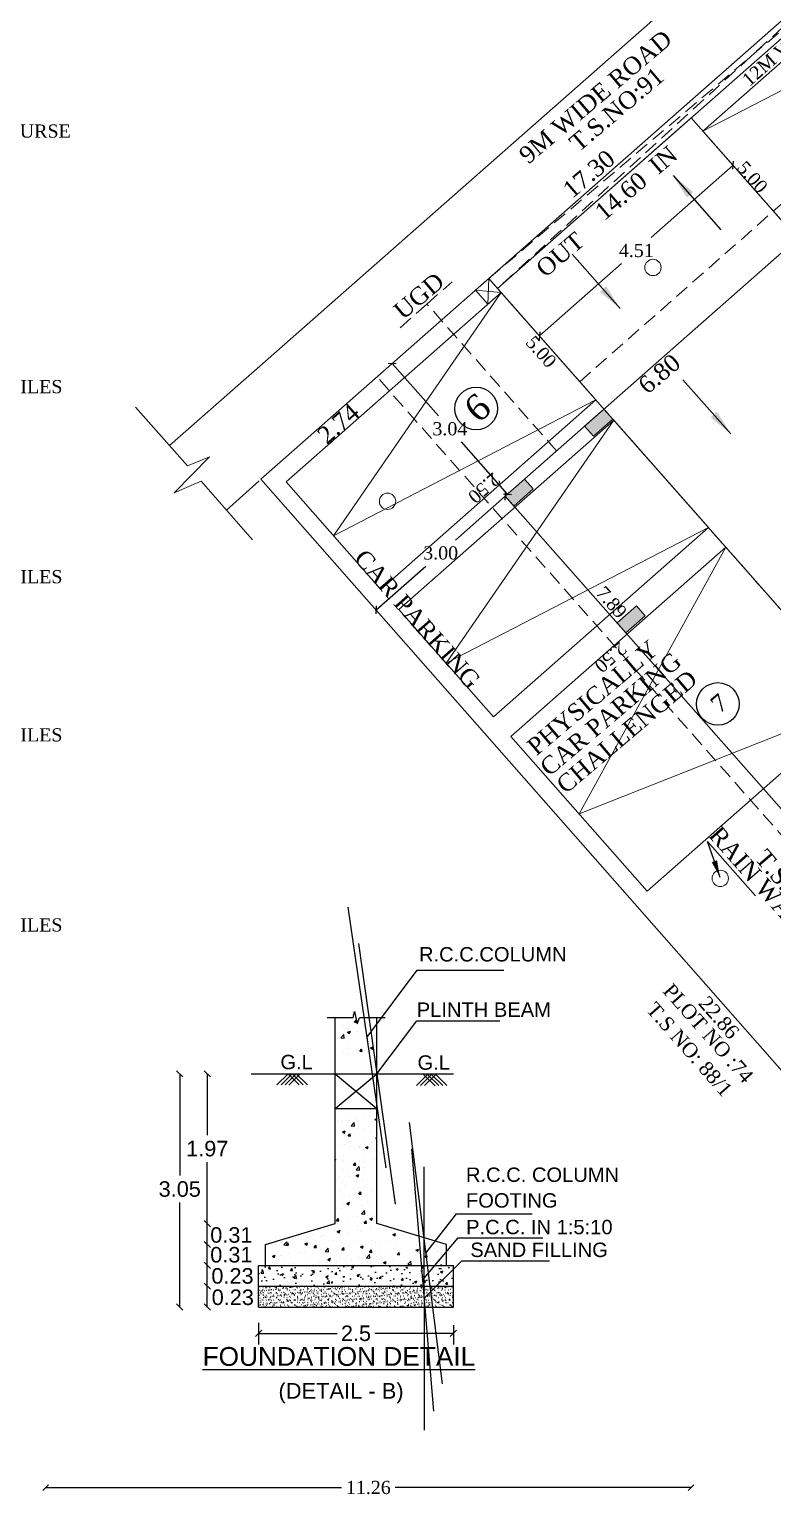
# Model space of a CAD drawing. Header units: metres. Extents: x -132 to 144, y -80 to -15.
# Drawn here: x -45.62 to -32.65, y -57.29 to -31.74 of the extents above; entities that cross this region are included whole.
import ezdxf
from ezdxf.enums import TextEntityAlignment as Align

# ---------------------------------------------------------------- set-up
doc = ezdxf.new("R2010")
doc.units = ezdxf.units.M
doc.header["$MEASUREMENT"] = 0
doc.header["$PDMODE"] = 3
doc.linetypes.add('HIDDEN', pattern=[0.375, 0.25, -0.125])
doc.linetypes.add('HIDDEN2', pattern=[0.1875, 0.125, -0.0625])
doc.layers.get('0').update_dxf_attribs({"lineweight": 5})
doc.layers.get('DEFPOINTS').update_dxf_attribs({"lineweight": 5})
doc.styles.add('Isa-', font='times.ttf')
doc.styles.get("Standard").update_dxf_attribs({"font": 'arial.ttf'})
doc.styles.add('STYLE2', font='times.ttf')
doc.dimstyles.new('Copy of ISO-25', dxfattribs={"dimscale": 0, "dimtxt": 0.23, "dimasz": 0.1, "dimexe": 1.25, "dimexo": 0.625, "dimgap": 0.11, "dimtad": 0, "dimtih": 1, "dimtoh": 1, "dimzin": 1, "dimdsep": 46, "dimtxsty": 'STYLE2', "dimblk": 'OBLIQUE', "dimcen": 0, "dimse1": 1, "dimse2": 1, "dimclrd": 1, "dimclrt": 3, "dimadec": 0, "dimazin": 2, "dimtfac": 1, "dimtix": 1, "dimtofl": 0, "dimtmove": 0, "dimatfit": 3, "dimfxl": 0, "dimtolj": 1, "dimarcsym": 0})
doc.dimstyles.new('ISO-25', dxfattribs={"dimscale": 0, "dimtxt": 0.23, "dimasz": 0.15, "dimexe": 1.25, "dimexo": 0.625, "dimgap": 0.11, "dimtad": 0, "dimtih": 1, "dimtoh": 1, "dimzin": 1, "dimdsep": 46, "dimtxsty": 'STYLE2', "dimblk": 'OBLIQUE', "dimcen": 0, "dimse1": 1, "dimse2": 1, "dimclrd": 1, "dimclrt": 3, "dimadec": 0, "dimazin": 2, "dimtfac": 1, "dimtix": 1, "dimtofl": 0, "dimtmove": 0, "dimatfit": 3, "dimfxl": 0, "dimtolj": 1, "dimarcsym": 0})
doc.dimstyles.get("Standard").update_dxf_attribs({"dimtxt": 0.18, "dimasz": 0.18, "dimexe": 0.18, "dimexo": 0.0625, "dimgap": 0.09, "dimtad": 0, "dimtih": 1, "dimtoh": 1, "dimdec": 4, "dimzin": 0, "dimdsep": 46, "dimtxsty": 'Standard', "dimcen": 0.09, "dimadec": 0, "dimazin": 0, "dimtfac": 1, "dimtdec": 4, "dimtofl": 0, "dimtmove": 0, "dimatfit": 3, "dimfxl": 0, "dimtolj": 1, "dimtzin": 0, "dimarcsym": 0})
doc.dimstyles.new('STANDARD_WS', dxfattribs={"dimtxt": 0.18, "dimasz": 0.18, "dimexe": 0.18, "dimexo": 0.0625, "dimgap": 0.09, "dimtad": 0, "dimtih": 1, "dimtoh": 1, "dimdec": 4, "dimzin": 0, "dimdsep": 46, "dimtxsty": 'Standard', "dimcen": 0.09, "dimadec": 0, "dimazin": 0, "dimtfac": 1, "dimtdec": 4, "dimtofl": 0, "dimtmove": 0, "dimatfit": 3, "dimfxl": 0, "dimtolj": 1, "dimtzin": 0, "dimarcsym": 0})

# ---------------------------------------------------------------- blocks, each defined once
blk = doc.blocks.new('_Oblique')
at = {"color": 0, "linetype": 'ByBlock', "lineweight": -2}
blk.add_line((-0.5, -0.5), (0.5, 0.5), dxfattribs=at)
blk = doc.blocks.new('*D76')
at = {"color": 1, "lineweight": -2}
for p, q in [((-45.338, -57.204), (-40.174, -57.204)), ((-34.078, -57.204), (-39.242, -57.204))]:
    blk.add_line(p, q, dxfattribs=at)
at = {"layer": 'DEFPOINTS', "color": 0}
for p in [(-34.078, -57.204), (-45.338, -58.997), (-34.078, -58.997)]:
    blk.add_point(p, dxfattribs=at)
at = {"color": 1, "lineweight": -2, "xscale": 0.1, "yscale": 0.1, "zscale": 0.1, "rotation": 180}
blk.add_blockref('_Oblique', (-45.338, -57.204), dxfattribs=at)
at = {"color": 1, "lineweight": -2, "xscale": 0.1, "yscale": 0.1, "zscale": 0.1}
blk.add_blockref('_Oblique', (-34.078, -57.204), dxfattribs=at)
at = {"color": 3, "insert": (-39.708, -57.204), "char_height": 0.23, "attachment_point": 5, "style": 'STYLE2'}
blk.add_mtext('\\A1;11.26', dxfattribs=at)
blk = doc.blocks.new('*D5')
at = {"color": 1, "lineweight": -2}
for p, q in [((810.622, -79.605), (810.622, -80.594)), ((810.622, -82.019), (810.622, -81.029))]:
    blk.add_line(p, q, dxfattribs=at)
at = {"layer": 'DEFPOINTS', "color": 0}
for p in [(810.622, -79.605), (810.622, -79.605), (810.622, -82.019)]:
    blk.add_point(p, dxfattribs=at)
at = {"color": 1, "lineweight": -2, "xscale": 0.1, "yscale": 0.1, "zscale": 0.1}
for p, rotation in [((810.622, -79.605), 90), ((810.622, -82.019), 270)]:
    blk.add_blockref('_Oblique', p, dxfattribs=dict(at, rotation=rotation))
at = {"color": 3, "lineweight": 25, "insert": (810.622, -80.812), "char_height": 0.25, "attachment_point": 5}
blk.add_mtext('\\A1;1.97', dxfattribs=at)
blk = doc.blocks.new('*D6')
at = {"color": 1, "lineweight": -2}
blk.add_line((810.622, -83.363), (810.622, -83.027), dxfattribs=at)
at = {"layer": 'DEFPOINTS', "color": 0}
for p in [(810.622, -83.027), (810.736, -83.027), (811.449, -83.363)]:
    blk.add_point(p, dxfattribs=at)
at = {"color": 1, "lineweight": -2, "xscale": 0.1, "yscale": 0.1, "zscale": 0.1}
for p, rotation in [((810.622, -83.027), 90), ((810.622, -83.363), 270)]:
    blk.add_blockref('_Oblique', p, dxfattribs=dict(at, rotation=rotation))
at = {"color": 3, "lineweight": 25, "insert": (811.033, -83.207), "char_height": 0.25, "attachment_point": 5}
blk.add_mtext('\\A1;0.23', dxfattribs=at)
blk = doc.blocks.new('*D7')
at = {"color": 1, "lineweight": -2}
blk.add_line((810.622, -83.027), (810.622, -82.691), dxfattribs=at)
at = {"layer": 'DEFPOINTS', "color": 0}
for p in [(810.622, -82.691), (810.736, -82.691), (810.736, -83.027)]:
    blk.add_point(p, dxfattribs=at)
at = {"color": 1, "lineweight": -2, "xscale": 0.1, "yscale": 0.1, "zscale": 0.1}
for p, rotation in [((810.622, -82.691), 90), ((810.622, -83.027), 270)]:
    blk.add_blockref('_Oblique', p, dxfattribs=dict(at, rotation=rotation))
at = {"color": 3, "lineweight": 25, "insert": (811.028, -82.863), "char_height": 0.25, "attachment_point": 5}
blk.add_mtext('\\A1;0.23', dxfattribs=at)
blk = doc.blocks.new('*D8')
at = {"color": 1, "lineweight": -2}
for p, q in [((810.179, -79.605), (810.179, -81.245)), ((810.179, -83.363), (810.179, -81.68))]:
    blk.add_line(p, q, dxfattribs=at)
at = {"layer": 'DEFPOINTS', "color": 0}
for p in [(810.179, -79.605), (812.513, -79.605), (812.517, -83.363)]:
    blk.add_point(p, dxfattribs=at)
at = {"color": 1, "lineweight": -2, "xscale": 0.1, "yscale": 0.1, "zscale": 0.1}
for p, rotation in [((810.179, -79.605), 90), ((810.179, -83.363), 270)]:
    blk.add_blockref('_Oblique', p, dxfattribs=dict(at, rotation=rotation))
at = {"color": 3, "lineweight": 25, "insert": (810.179, -81.463), "char_height": 0.25, "attachment_point": 5}
blk.add_mtext('\\A1;3.05', dxfattribs=at)
blk = doc.blocks.new('*D9')
at = {"color": 0, "lineweight": -2}
for p, q in [((811.449, -83.618), (811.449, -83.967)), ((814.584, -83.653), (814.584, -83.967)), ((811.449, -83.787), (812.712, -83.787)), ((814.584, -83.787), (813.321, -83.787))]:
    blk.add_line(p, q, dxfattribs=at)
at = {"layer": 'DEFPOINTS', "color": 0}
for p in [(811.449, -83.555), (814.584, -83.591), (814.584, -83.787)]:
    blk.add_point(p, dxfattribs=at)
at = {"color": 0, "lineweight": -2, "xscale": 0.1, "yscale": 0.1, "zscale": 0.1, "rotation": 180}
blk.add_blockref('_Oblique', (811.449, -83.787), dxfattribs=at)
at = {"color": 0, "lineweight": -2, "xscale": 0.1, "yscale": 0.1, "zscale": 0.1}
blk.add_blockref('_Oblique', (814.584, -83.787), dxfattribs=at)
at = {"color": 3, "lineweight": 25, "insert": (813.016, -83.787), "char_height": 0.25, "attachment_point": 5}
blk.add_mtext('\\A1;2.5', dxfattribs=at)
blk = doc.blocks.new('*D10')
at = {"color": 1, "lineweight": -2}
blk.add_line((810.622, -82.691), (810.622, -82.355), dxfattribs=at)
at = {"layer": 'DEFPOINTS', "color": 0}
for p in [(810.622, -82.355), (810.622, -82.355), (810.622, -82.691)]:
    blk.add_point(p, dxfattribs=at)
at = {"color": 1, "lineweight": -2, "xscale": 0.1, "yscale": 0.1, "zscale": 0.1}
for p, rotation in [((810.622, -82.355), 90), ((810.622, -82.691), 270)]:
    blk.add_blockref('_Oblique', p, dxfattribs=dict(at, rotation=rotation))
at = {"color": 3, "lineweight": 25, "insert": (811.01, -82.522), "char_height": 0.25, "attachment_point": 5}
blk.add_mtext('\\A1;0.31', dxfattribs=at)
blk = doc.blocks.new('*D11')
at = {"color": 1, "lineweight": -2}
blk.add_line((810.622, -82.355), (810.622, -82.019), dxfattribs=at)
at = {"layer": 'DEFPOINTS', "color": 0}
for p in [(810.622, -82.019), (810.622, -82.019), (810.622, -82.355)]:
    blk.add_point(p, dxfattribs=at)
at = {"color": 1, "lineweight": -2, "xscale": 0.1, "yscale": 0.1, "zscale": 0.1}
for p, rotation in [((810.622, -82.019), 90), ((810.622, -82.355), 270)]:
    blk.add_blockref('_Oblique', p, dxfattribs=dict(at, rotation=rotation))
at = {"color": 3, "lineweight": 25, "insert": (811.01, -82.203), "char_height": 0.25, "attachment_point": 5}
blk.add_mtext('\\A1;0.31', dxfattribs=at)
blk = doc.blocks.new('*D144')
at = {"color": 1, "linetype": 'Continuous', "lineweight": -2}
for p, q in [((-33.344, -34.117), (-34.776, -35.38)), ((-36.724, -37.098), (-35.292, -35.835))]:
    blk.add_line(p, q, dxfattribs=at)
at = {"layer": 'DEFPOINTS', "color": 0}
for p in [(-33.351, -34.108), (-36.732, -37.089), (-36.724, -37.098)]:
    blk.add_point(p, dxfattribs=at)
at = {"color": 1, "lineweight": -2, "xscale": 0.1, "yscale": 0.1, "zscale": 0.1}
for p, rotation in [((-33.344, -34.117), 41.4016149081847), ((-36.724, -37.098), 221.4016149081847)]:
    blk.add_blockref('_Oblique', p, dxfattribs=dict(at, rotation=rotation))
at = {"color": 3, "insert": (-35.034, -35.607), "char_height": 0.23, "attachment_point": 5, "style": 'STYLE2'}
blk.add_mtext('\\A1;4.51', dxfattribs=at)
blk = doc.blocks.new('*D150')
at = {"color": 1, "linetype": 'Continuous', "lineweight": -2}
for p, q in [((-37.32, -39.895), (-38.189, -40.661)), ((-39.574, -41.881), (-38.705, -41.115))]:
    blk.add_line(p, q, dxfattribs=at)
at = {"layer": 'DEFPOINTS', "color": 0}
for p in [(-37.32, -39.895), (-39.576, -41.878), (-39.574, -41.881)]:
    blk.add_point(p, dxfattribs=at)
at = {"color": 1, "lineweight": -2, "xscale": 0.1, "yscale": 0.1, "zscale": 0.1}
for p, rotation in [((-37.32, -39.895), 41.40161490818446), ((-39.574, -41.881), 221.4016149081844)]:
    blk.add_blockref('_Oblique', p, dxfattribs=dict(at, rotation=rotation))
at = {"color": 3, "insert": (-38.447, -40.888), "char_height": 0.23, "attachment_point": 5, "style": 'STYLE2'}
blk.add_mtext('\\A1;3.00', dxfattribs=at)
blk = doc.blocks.new('*D152')
at = {"color": 1, "linetype": 'Continuous', "lineweight": -2}
for p, q in [((-39.293, -37.581), (-38.487, -38.492)), ((-37.28, -39.859), (-38.085, -38.947))]:
    blk.add_line(p, q, dxfattribs=at)
at = {"layer": 'DEFPOINTS', "color": 0}
for p in [(-39.333, -37.617), (-39.293, -37.581), (-37.32, -39.895)]:
    blk.add_point(p, dxfattribs=at)
at = {"color": 1, "lineweight": -2, "xscale": 0.1, "yscale": 0.1, "zscale": 0.1}
for p, rotation in [((-39.293, -37.581), 131.4637802406071), ((-37.28, -39.859), 311.4637802406072)]:
    blk.add_blockref('_Oblique', p, dxfattribs=dict(at, rotation=rotation))
at = {"color": 3, "insert": (-38.286, -38.72), "char_height": 0.23, "attachment_point": 5, "style": 'STYLE2'}
blk.add_mtext('\\A1;3.04', dxfattribs=at)
blk = doc.blocks.new('D')
at = {"lineweight": 25}
h = blk.add_hatch(dxfattribs=at)
h.set_pattern_fill('AR-CONC', color=1, scale=0.049773, style=0)
h.set_pattern_definition([(50, (749.10776, -101.93221), (0.356999, -0.0312334), [0.0373295, -0.410624]), (355, (749.10776, -101.9322), (-0.0690601, 0.3743856), [0.0298636, -0.3284992]), (100.4514, (749.1375, -101.93482), (0.2879392, 0.343152), [0.0317252, -0.3489767]), (46.1842, (749.10776, -101.83267), (0.5311936, -0.082383), [0.055994, -0.615936]), (96.6356, (749.152, -101.83954), (0.465206, 0.4848438), [0.0475877, -0.523465]), (351.1842, (749.10776, -101.83267), (0.4652056, 0.484844), [0.0447953, -0.4927487]), (21, (749.15753, -101.85756), (0.2970962, -0.2003939), [0.0373295, -0.410624]), (326, (749.15753, -101.85756), (0.1211044, 0.360926), [0.0298636, -0.3284992]), (71.4514, (749.1823, -101.87426), (0.4182007, 0.1605318), [0.0317252, -0.3489767]), (37.5, (749.10776, -101.93221), (0.00605228, 0.16568993), [0, -0.32451736, 0, -0.3334764, 0, -0.3297435]), (7.5, (749.10776, -101.93221), (0.13093655, 0.19630897), [0, -0.19013134, 0, -0.31705147, 0, -0.1256758]), (327.5, (748.99676, -101.93221), (0.2656973, -0.01122615), [0, -0.1244315, 0, -0.3882263, 0, -0.5151464]), (317.5, (748.947, -101.93221), (0.2902669, 0.04982485), [0, -0.16176095, 0, -0.2578221, 0, -0.3658286])])
h.paths.add_polyline_path([(814.584, -83.027), (814.584, -82.691), (811.449, -82.691), (811.449, -83.027)])
h = blk.add_hatch(dxfattribs=at)
h.set_pattern_fill('AR-SAND', color=1, scale=0.001659, style=0)
h.set_pattern_definition([(37.5, (757.657404, -79.34944), (-0.00265459, 0.0811979), [0, -0.06405402, 0, -0.07163936, 0, -0.0684788]), (7.5, (757.6574, -79.34944), (0.0745798, 0.1189275), [0, -0.03455546, 0, -0.0577329, 0, -0.02212392]), (327.5, (757.60557, -79.34944), (0.13123249, 0.00023844), [0, -0.0210704, 0, -0.07585344, 0, -0.099030885]), (317.5, (757.60557, -79.34944), (0.12668064, 0.0369859), [0, -0.0105352, 0, -0.04972615, 0, -0.05689008])])
h.paths.add_polyline_path([(811.449, -83.027), (811.449, -83.363), (814.584, -83.363), (814.584, -83.027)])
at = {"color": 0, "lineweight": 25}
for p, q in [((812.68, -82.019), (812.68, -78.704)), ((813.352, -82.019), (813.352, -78.704)), ((812.68, -79.605), (813.352, -80.164)), ((812.68, -80.164), (813.352, -79.605)), ((812.68, -79.605), (813.352, -79.605)), ((813.352, -80.164), (813.352, -79.605)), ((812.68, -80.164), (813.352, -80.164)), ((811.561, -82.355), (812.68, -82.019)), ((814.472, -82.355), (813.352, -82.019)), ((811.561, -82.691), (811.561, -82.355)), ((814.472, -82.691), (814.472, -82.355)), ((811.449, -83.363), (811.449, -82.691)), ((811.449, -82.691), (814.584, -82.691)), ((814.584, -83.363), (814.584, -82.691)), ((811.449, -83.027), (814.584, -83.027)), ((811.449, -83.363), (814.584, -83.363))]:
    blk.add_line(p, q, dxfattribs=at)
at = {"color": 1, "lineweight": 25}
for p, q in [((812.99, -78.774), (813.02, -78.739)), ((813.027, -78.778), (813.02, -78.739)), ((813.255, -78.717), (813.255, -78.717)), ((812.772, -79.024), (812.821, -78.974)), ((812.81, -78.833), (812.81, -78.833)), ((812.828, -79.033), (812.821, -78.974)), ((812.881, -78.936), (812.925, -78.919)), ((812.881, -78.936), (812.912, -78.957)), ((812.892, -78.78), (812.892, -78.78)), ((812.894, -78.874), (812.894, -78.874)), ((812.912, -78.957), (812.925, -78.919)), ((812.984, -78.786), (812.984, -78.786)), ((812.99, -78.774), (813.027, -78.778)), ((813.011, -78.763), (813.011, -78.763)), ((813.041, -78.916), (813.041, -78.916)), ((813.14, -78.766), (813.14, -78.766)), ((813.142, -78.847), (813.142, -78.847)), ((813.212, -78.98), (813.212, -78.98)), ((813.213, -78.83), (813.213, -78.83)), ((813.343, -78.777), (813.343, -78.777)), ((812.772, -79.024), (812.828, -79.033)), ((812.82, -79.032), (812.82, -79.032)), ((812.886, -79.081), (812.886, -79.081)), ((812.887, -79.079), (812.887, -79.079)), ((812.916, -79.196), (812.916, -79.196)), ((812.976, -79.011), (812.976, -79.011)), ((813.076, -79.242), (813.106, -79.207)), ((813.113, -79.246), (813.106, -79.207)), ((813.206, -79.037), (813.206, -79.037)), ((813.219, -79.093), (813.219, -79.093)), ((813.252, -79.187), (813.296, -79.17)), ((813.252, -79.187), (813.283, -79.207)), ((813.279, -79.134), (813.279, -79.134)), ((813.283, -79.207), (813.296, -79.17)), ((812.812, -79.257), (812.812, -79.257)), ((812.879, -79.288), (812.879, -79.288)), ((813.048, -79.226), (813.048, -79.226)), ((813.076, -79.242), (813.113, -79.246)), ((813.198, -79.244), (813.198, -79.244)), ((813.354, -80.143), (813.354, -80.143)), ((812.729, -80.362), (812.729, -80.362)), ((812.778, -80.38), (812.778, -80.38)), ((812.841, -80.324), (812.841, -80.324)), ((812.889, -80.355), (812.889, -80.355)), ((812.937, -80.442), (812.986, -80.392)), ((812.993, -80.451), (812.986, -80.392)), ((813.014, -80.349), (813.014, -80.349)), ((813.061, -80.376), (813.061, -80.376)), ((813.16, -80.28), (813.16, -80.28)), ((813.252, -80.293), (813.252, -80.293)), ((813.321, -80.339), (813.352, -80.327)), ((813.321, -80.339), (813.352, -80.36)), ((813.352, -80.36), (813.352, -80.359)), ((812.798, -80.54), (812.842, -80.523)), ((812.798, -80.54), (812.829, -80.561)), ((812.829, -80.561), (812.842, -80.523)), ((812.833, -80.531), (812.833, -80.531)), ((812.85, -80.595), (812.85, -80.595)), ((812.889, -80.607), (812.919, -80.572)), ((812.889, -80.607), (812.926, -80.61)), ((812.926, -80.611), (812.919, -80.572)), ((812.937, -80.442), (812.993, -80.451)), ((813.038, -80.492), (813.038, -80.492)), ((813.153, -80.487), (813.153, -80.487)), ((813.243, -80.543), (813.243, -80.543)), ((813.335, -80.646), (813.352, -80.626)), ((812.687, -80.84), (812.687, -80.84)), ((812.739, -80.763), (812.739, -80.763)), ((812.826, -80.738), (812.826, -80.738)), ((812.913, -80.772), (812.913, -80.772)), ((812.94, -80.694), (812.94, -80.694)), ((813.071, -80.777), (813.071, -80.777)), ((813.08, -80.788), (813.08, -80.788)), ((813.145, -80.694), (813.145, -80.694)), ((813.17, -80.791), (813.213, -80.774)), ((813.17, -80.791), (813.201, -80.811)), ((813.201, -80.811), (813.213, -80.774)), ((813.235, -80.768), (813.235, -80.768)), ((813.272, -80.708), (813.272, -80.708)), ((813.275, -80.71), (813.275, -80.71)), ((813.335, -80.646), (813.352, -80.648)), ((812.68, -80.978), (812.69, -80.975)), ((812.68, -81.004), (812.69, -80.975)), ((812.816, -81.01), (812.816, -81.01)), ((812.818, -80.945), (812.818, -80.945)), ((812.916, -81.034), (812.916, -81.034)), ((812.975, -81.075), (813.005, -81.039)), ((812.975, -81.075), (813.012, -81.078)), ((813.012, -81.079), (813.005, -81.04)), ((813.02, -81.151), (813.068, -81.101)), ((813.075, -81.16), (813.068, -81.101)), ((813.072, -81.013), (813.072, -81.013)), ((813.138, -80.901), (813.138, -80.901)), ((813.149, -81.024), (813.149, -81.024)), ((813.25, -81.081), (813.25, -81.081)), ((813.307, -80.982), (813.307, -80.982)), ((812.695, -81.328), (812.695, -81.328)), ((812.752, -81.279), (812.752, -81.279)), ((812.811, -81.152), (812.811, -81.152)), ((812.887, -81.143), (812.887, -81.143)), ((812.908, -81.259), (812.908, -81.259)), ((813.018, -81.242), (813.062, -81.225)), ((813.018, -81.242), (813.049, -81.263)), ((813.02, -81.151), (813.075, -81.16)), ((813.036, -81.28), (813.036, -81.28)), ((813.049, -81.263), (813.062, -81.225)), ((813.122, -81.315), (813.122, -81.315)), ((813.13, -81.108), (813.13, -81.108)), ((813.144, -81.227), (813.144, -81.227)), ((812.744, -81.504), (812.744, -81.504)), ((812.795, -81.566), (812.795, -81.566)), ((812.803, -81.359), (812.803, -81.359)), ((812.826, -81.411), (812.826, -81.411)), ((812.911, -81.56), (812.911, -81.56)), ((812.98, -81.473), (812.98, -81.473)), ((813.027, -81.342), (813.027, -81.342)), ((813.061, -81.543), (813.091, -81.507)), ((813.061, -81.543), (813.099, -81.546)), ((813.099, -81.546), (813.091, -81.507)), ((813.115, -81.523), (813.115, -81.523)), ((813.159, -81.425), (813.159, -81.425)), ((813.274, -81.497), (813.274, -81.497)), ((812.788, -81.773), (812.788, -81.773)), ((812.816, -81.718), (812.816, -81.718)), ((812.867, -81.693), (812.91, -81.676)), ((812.867, -81.693), (812.898, -81.714)), ((812.898, -81.714), (812.91, -81.676)), ((812.904, -81.658), (812.904, -81.658)), ((813.102, -81.86), (813.151, -81.81)), ((813.107, -81.73), (813.107, -81.73)), ((813.158, -81.869), (813.151, -81.81)), ((813.209, -81.667), (813.209, -81.667)), ((813.236, -81.672), (813.236, -81.672)), ((812.701, -81.972), (812.731, -81.936)), ((812.701, -81.972), (812.739, -81.975)), ((812.739, -81.975), (812.731, -81.936)), ((812.78, -81.981), (812.78, -81.981)), ((812.782, -81.976), (812.782, -81.976)), ((812.885, -81.931), (812.885, -81.931)), ((813.045, -81.912), (813.045, -81.912)), ((813.1, -81.937), (813.1, -81.937)), ((813.102, -81.86), (813.158, -81.869)), ((813.115, -81.99), (813.115, -81.99)), ((813.148, -82.011), (813.178, -81.975)), ((813.148, -82.011), (813.185, -82.014)), ((813.185, -82.014), (813.178, -81.975)), ((813.201, -81.891), (813.201, -81.891)), ((813.238, -81.943), (813.282, -81.927)), ((813.238, -81.943), (813.269, -81.964)), ((813.248, -81.869), (813.248, -81.869)), ((813.269, -81.964), (813.282, -81.927)), ((811.946, -82.254), (811.946, -82.254)), ((811.994, -82.264), (811.994, -82.264)), ((812.097, -82.261), (812.097, -82.261)), ((812.135, -82.274), (812.135, -82.274)), ((812.253, -82.24), (812.253, -82.24)), ((812.308, -82.192), (812.308, -82.192)), ((812.327, -82.278), (812.327, -82.278)), ((812.45, -82.234), (812.45, -82.234)), ((812.489, -82.209), (812.489, -82.209)), ((812.671, -82.13), (812.671, -82.13)), ((812.715, -82.144), (812.759, -82.127)), ((812.715, -82.144), (812.746, -82.165)), ((812.746, -82.165), (812.759, -82.127)), ((812.773, -82.188), (812.773, -82.188)), ((812.882, -82.157), (812.882, -82.157)), ((812.914, -82.06), (812.914, -82.06)), ((813.034, -82.068), (813.034, -82.068)), ((813.038, -82.137), (813.038, -82.137)), ((813.092, -82.144), (813.092, -82.144)), ((813.246, -82.074), (813.246, -82.074)), ((813.273, -82.106), (813.273, -82.106)), ((813.406, -82.104), (813.406, -82.104)), ((813.578, -82.088), (813.578, -82.088)), ((813.61, -82.194), (813.653, -82.177)), ((813.61, -82.194), (813.641, -82.215)), ((813.635, -82.223), (813.635, -82.223)), ((813.641, -82.215), (813.653, -82.177)), ((813.658, -82.279), (813.658, -82.279)), ((813.722, -82.265), (813.722, -82.265)), ((813.894, -82.248), (813.894, -82.248)), ((811.705, -82.312), (811.705, -82.312)), ((811.816, -82.318), (811.816, -82.318)), ((811.857, -82.363), (811.905, -82.313)), ((811.857, -82.363), (811.912, -82.372)), ((811.895, -82.362), (811.925, -82.326)), ((811.895, -82.362), (811.932, -82.365)), ((811.912, -82.372), (811.905, -82.313)), ((811.932, -82.365), (811.925, -82.326)), ((811.934, -82.506), (811.934, -82.506)), ((812.09, -82.485), (812.09, -82.485)), ((812.128, -82.481), (812.128, -82.481)), ((812.183, -82.472), (812.183, -82.472)), ((812.193, -82.345), (812.236, -82.328)), ((812.193, -82.345), (812.224, -82.366)), ((812.224, -82.366), (812.236, -82.328)), ((812.325, -82.454), (812.325, -82.454)), ((812.342, -82.401), (812.372, -82.365)), ((812.342, -82.401), (812.379, -82.404)), ((812.379, -82.404), (812.372, -82.365)), ((812.442, -82.441), (812.442, -82.441)), ((812.521, -82.466), (812.569, -82.416)), ((812.521, -82.466), (812.576, -82.475)), ((812.546, -82.41), (812.546, -82.41)), ((812.576, -82.475), (812.569, -82.416)), ((812.659, -82.292), (812.659, -82.292)), ((812.718, -82.403), (812.718, -82.403)), ((812.765, -82.395), (812.765, -82.395)), ((812.788, -82.44), (812.818, -82.404)), ((812.788, -82.44), (812.825, -82.443)), ((812.825, -82.443), (812.818, -82.404)), ((812.874, -82.382), (812.874, -82.382)), ((812.909, -82.348), (812.909, -82.348)), ((812.991, -82.306), (812.991, -82.306)), ((813.085, -82.351), (813.085, -82.351)), ((813.087, -82.395), (813.13, -82.378)), ((813.087, -82.395), (813.118, -82.415)), ((813.11, -82.351), (813.11, -82.351)), ((813.118, -82.415), (813.13, -82.378)), ((813.234, -82.479), (813.264, -82.443)), ((813.234, -82.479), (813.271, -82.482)), ((813.271, -82.482), (813.264, -82.443)), ((813.272, -82.285), (813.272, -82.285)), ((813.323, -82.32), (813.323, -82.32)), ((813.391, -82.518), (813.391, -82.518)), ((813.399, -82.311), (813.399, -82.311)), ((813.502, -82.299), (813.502, -82.299)), ((813.655, -82.334), (813.655, -82.334)), ((813.68, -82.518), (813.71, -82.482)), ((813.68, -82.518), (813.717, -82.521)), ((813.717, -82.521), (813.71, -82.482)), ((813.714, -82.472), (813.714, -82.472)), ((813.73, -82.493), (813.73, -82.493)), ((813.981, -82.444), (814.024, -82.428)), ((813.981, -82.444), (814.012, -82.465)), ((813.987, -82.348), (813.987, -82.348)), ((814.012, -82.465), (814.024, -82.428)), ((814.034, -82.428), (814.034, -82.428)), ((814.123, -82.442), (814.123, -82.442)), ((814.279, -82.421), (814.279, -82.421)), ((814.319, -82.362), (814.319, -82.362)), ((814.335, -82.47), (814.335, -82.47)), ((814.348, -82.388), (814.348, -82.388)), ((811.67, -82.545), (811.714, -82.529)), ((811.67, -82.545), (811.701, -82.566)), ((811.672, -82.652), (811.672, -82.652)), ((811.701, -82.566), (811.714, -82.529)), ((811.808, -82.525), (811.808, -82.525)), ((811.82, -82.534), (811.82, -82.534)), ((811.873, -82.582), (811.873, -82.582)), ((812.004, -82.666), (812.004, -82.666)), ((812.12, -82.688), (812.12, -82.688)), ((812.205, -82.596), (812.205, -82.596)), ((812.337, -82.68), (812.337, -82.68)), ((812.434, -82.649), (812.434, -82.649)), ((812.538, -82.61), (812.538, -82.61)), ((812.554, -82.648), (812.554, -82.648)), ((812.564, -82.595), (812.608, -82.578)), ((812.564, -82.595), (812.595, -82.616)), ((812.595, -82.616), (812.608, -82.578)), ((812.71, -82.628), (812.71, -82.628)), ((812.758, -82.602), (812.758, -82.602)), ((812.87, -82.624), (812.87, -82.624)), ((812.946, -82.597), (812.946, -82.597)), ((813.077, -82.558), (813.077, -82.558)), ((813.185, -82.569), (813.233, -82.519)), ((813.185, -82.569), (813.24, -82.578)), ((813.202, -82.638), (813.202, -82.638)), ((813.24, -82.578), (813.233, -82.519)), ((813.246, -82.656), (813.246, -82.656)), ((813.339, -82.545), (813.339, -82.545)), ((813.458, -82.645), (813.502, -82.628)), ((813.458, -82.645), (813.489, -82.666)), ((813.489, -82.666), (813.502, -82.628)), ((813.495, -82.524), (813.495, -82.524)), ((813.534, -82.652), (813.534, -82.652)), ((813.609, -82.594), (813.609, -82.594)), ((813.707, -82.679), (813.707, -82.679)), ((813.849, -82.672), (813.897, -82.622)), ((813.849, -82.672), (813.904, -82.681)), ((813.866, -82.666), (813.866, -82.666)), ((813.904, -82.681), (813.897, -82.622)), ((813.959, -82.687), (813.959, -82.687)), ((813.972, -82.532), (813.972, -82.532)), ((814.026, -82.635), (814.026, -82.635)), ((814.115, -82.666), (814.115, -82.666)), ((814.121, -82.669), (814.121, -82.669)), ((814.127, -82.557), (814.157, -82.522)), ((814.127, -82.557), (814.164, -82.561)), ((814.164, -82.561), (814.157, -82.522)), ((814.198, -82.68), (814.198, -82.68)), ((814.341, -82.595), (814.341, -82.595)), ((814.351, -82.635), (814.351, -82.635)), ((814.363, -82.691), (814.396, -82.678)), ((814.392, -82.691), (814.396, -82.678))]:
    blk.add_line(p, q, dxfattribs=at)
at = {"color": 2, "lineweight": 25}
for p, q in [((811.33, -79.605), (812.68, -79.605)), ((813.352, -79.605), (814.584, -79.605))]:
    blk.add_line(p, q, dxfattribs=at)
at = {"color": 21, "lineweight": 25}
for p, q in [((811.744, -79.784), (811.923, -79.605)), ((811.81, -79.784), (811.989, -79.605)), ((811.875, -79.784), (812.055, -79.605)), ((812.102, -79.784), (811.923, -79.605)), ((811.933, -79.79), (812.118, -79.605)), ((812.168, -79.784), (811.989, -79.605)), ((812.234, -79.784), (812.055, -79.605)), ((813.988, -79.794), (814.167, -79.615)), ((814.054, -79.794), (814.233, -79.615)), ((814.288, -79.8), (814.103, -79.615)), ((814.12, -79.794), (814.299, -79.615)), ((814.347, -79.794), (814.167, -79.615)), ((814.412, -79.794), (814.233, -79.615)), ((814.478, -79.794), (814.299, -79.615)), ((814.633, -81.859), (815.853, -81.859)), ((814.663, -82.248), (816.024, -82.248)), ((814.717, -82.618), (816.129, -82.618))]:
    blk.add_line(p, q, dxfattribs=at)
at = {"lineweight": 25}
blk.add_line((812.718, -79.605), (813.352, -79.605), dxfattribs=at)
at = {"color": 0, "lineweight": 25}
for points in [[(812.968, -78.704), (812.554, -78.704)], [(812.968, -78.704), (812.992, -78.603), (813.033, -78.802), (813.07, -78.704)], [(813.487, -78.704), (813.07, -78.704)]]:
    blk.add_lwpolyline(points, dxfattribs=at)
at = {"color": 3, "lineweight": 25}
for s, height, p in [('R.C.C.COLUMN ', 0.23184, (814.03, -77.796)), ('PLINTH BEAM', 0.23184, (813.994, -78.688)), ('G.L', 0.2318, (811.799, -79.532)), ('G.L', 0.2318, (814.006, -79.54)), ('R.C.C. COLUMN', 0.23184, (814.786, -81.347)), ('FOOTING ', 0.2318, (814.786, -81.761)), ('P.C.C. IN 1:5:10', 0.23184, (814.788, -82.19)), ('SAND FILLING', 0.23184, (814.856, -82.557)), ('%%uFOUNDATION DETAIL', 0.3024, (810.547, -84.31))]:
    blk.add_text(s, height=height, dxfattribs=at).set_placement(p)
at = {"lineweight": 25}
blk.add_text('(DETAIL - B)', height=0.252, dxfattribs=at).set_placement((811.768, -84.839))
at = {"color": 7, "lineweight": 25}
for base, p1, p2, text, override, picture, middle in [((810.179, -79.605), (812.517, -83.363), (812.513, -79.605), '3.05', {"dimtxt": 0.2, "dimasz": 0.1, "dimdec": 2, "dimblk1": 'Oblique', "dimblk2": 'Oblique', "dimsah": 1, "dimse1": 1, "dimse2": 1, "dimsd1": 0, "dimsd2": 0, "dimclrd": 1, "dimclrt": 3}, '*D8', (810.179, -81.463)), ((810.622, -82.019), (810.622, -82.355), (810.622, -82.019), '0.31', {"dimtxt": 0.2, "dimasz": 0.1, "dimdec": 2, "dimblk1": 'Oblique', "dimblk2": 'Oblique', "dimsah": 1, "dimse1": 1, "dimse2": 1, "dimclrd": 1, "dimclrt": 3, "dimtmove": 2}, '*D11', (811.01, -82.203)), ((810.622, -82.355), (810.622, -82.691), (810.622, -82.355), '0.31', {"dimtxt": 0.2, "dimasz": 0.1, "dimdec": 2, "dimblk1": 'Oblique', "dimblk2": 'Oblique', "dimsah": 1, "dimse1": 1, "dimse2": 1, "dimclrd": 1, "dimclrt": 3, "dimtmove": 2}, '*D10', (811.01, -82.522)), ((810.622, -82.691), (810.736, -83.027), (810.736, -82.691), '0.23', {"dimtxt": 0.2, "dimasz": 0.1, "dimdec": 2, "dimblk1": 'Oblique', "dimblk2": 'Oblique', "dimsah": 1, "dimse1": 1, "dimse2": 1, "dimsd1": 0, "dimsd2": 0, "dimclrd": 1, "dimclrt": 3, "dimtmove": 2}, '*D7', (811.028, -82.863)), ((810.622, -83.027), (811.449, -83.363), (810.736, -83.027), '0.23', {"dimtxt": 0.2, "dimasz": 0.1, "dimdec": 2, "dimblk1": 'Oblique', "dimblk2": 'Oblique', "dimsah": 1, "dimse1": 1, "dimse2": 1, "dimsd1": 0, "dimsd2": 0, "dimclrd": 1, "dimclrt": 3, "dimtmove": 2}, '*D6', (811.033, -83.207))]:
    dim = blk.add_linear_dim(base=base, p1=p1, p2=p2, angle=90, text=text, dimstyle='STANDARD_WS', override=override, dxfattribs=at)
    dim.commit()
    dim.dimension.update_dxf_attribs({"geometry": picture, "text_midpoint": middle, "dimtype": 128})
dim = blk.add_linear_dim(base=(810.622, -79.605), p1=(810.622, -82.019), p2=(810.622, -79.605), angle=90, text='1.97', dimstyle='STANDARD_WS', override={"dimtxt": 0.2, "dimasz": 0.1, "dimdec": 2, "dimblk1": 'Oblique', "dimblk2": 'Oblique', "dimsah": 1, "dimse1": 1, "dimse2": 1, "dimsd1": 0, "dimsd2": 0, "dimclrd": 1, "dimclrt": 3}, dxfattribs=at)
dim.commit()
dim.dimension.update_dxf_attribs({"geometry": '*D5', "text_midpoint": (810.622, -80.812)})
dim = blk.add_linear_dim(base=(814.584, -83.787), p1=(811.449, -83.555), p2=(814.584, -83.591), text='2.5', dimstyle='STANDARD_WS', override={"dimtxt": 0.23, "dimasz": 0.1, "dimdec": 2, "dimblk1": 'OBLIQUE', "dimblk2": 'OBLIQUE', "dimsah": 1, "dimclrt": 3}, dxfattribs=at)
dim.commit()
dim.dimension.update_dxf_attribs({"geometry": '*D9', "text_midpoint": (813.016, -83.787)})
at = {"color": 21, "lineweight": 25}
for points in [[(813.193, -79.02), (814.002, -77.935), (815.394, -77.935)], [(813.352, -79.605), (813.994, -78.752), (815.33, -78.752)], [(814.139, -82.496), (814.633, -81.859)], [(814.087, -82.928), (814.663, -82.248)], [(814.11, -83.227), (814.717, -82.618)]]:
    blk.add_leader(points, dimstyle='Standard', override={"dimtxt": 9, "dimasz": 3, "dimexe": 2, "dimexo": 3, "dimgap": 1, "dimtad": 1, "dimtih": 0, "dimtoh": 0, "dimdec": 2, "dimcen": 2.5, "dimclrd": 21, "dimclre": 21, "dimclrt": 4, "dimtofl": 1, "dimldrblk": 'Oblique'}, dxfattribs=at)

msp = doc.modelspace()

# ---------------------------------------------------------------- hatches: boundary and pattern name
for points in [[(-35.44564, -38.54826), (-35.59774, -38.37574), (-35.93529, -38.67334), (-35.78318, -38.84586)], [(-36.83081, -39.76953), (-36.98291, -39.59701), (-37.32046, -39.8946), (-37.16835, -40.06713)], [(-34.87892, -41.98367), (-35.03102, -41.81115), (-35.36856, -42.10875), (-35.21646, -42.28127)]]:
    msp.add_hatch(color=4).paths.add_polyline_path(points)

# ---------------------------------------------------------------- linework, layer by layer
at = {"color": 2}
for p, q in [((-30.40554, -27.75532), (-41.60397, -37.62687)), ((-37.32046, -39.8946), (-28.87442, -32.448)), ((-41.60397, -37.62687), (-43.17502, -39.01202)), ((-41.61119, -39.62478), (-42.18302, -40.13716)), ((-26.22329, -52.48116), (-37.32046, -39.8946))]:
    msp.add_line(p, q, dxfattribs=at)
at = {"color": 6}
for p, q in [((-28.60459, -28.15726), (-41.58119, -39.59832)), ((-41.58119, -39.59832), (-26.48562, -56.76528))]:
    msp.add_line(p, q, dxfattribs=at)
at = {"color": 4, "linetype": 'HIDDEN'}
for p, q in [((-37.6082, -36.09546), (-28.4529, -28.32931)), ((-28.60459, -28.15726), (-37.45609, -36.26798)), ((-38.68675, -36.53965), (-38.24548, -36.1506)), ((-38.68675, -36.53965), (-39.17205, -36.96753)), ((-36.42492, -39.10504), (-38.68675, -36.53965)), ((-24.22192, -55.20476), (-39.55594, -37.81272))]:
    msp.add_line(p, q, dxfattribs=at)
at = {"color": 4}
for p, q in [((-29.29603, -31.15326), (-33.87316, -33.52231)), ((-37.62376, -36.54462), (-37.6082, -36.09546)), ((-40.31599, -40.58474), (-37.39219, -36.34046)), ((-40.31599, -40.58474), (-35.73886, -38.21569)), ((-38.3518, -42.81255), (-35.428, -38.56827)), ((-38.3518, -42.81255), (-33.77467, -40.4435)), ((-36.03302, -45.44253), (-33.47296, -40.7857)), ((-31.09216, -43.48603), (-36.03302, -45.44253))]:
    msp.add_line(p, q, dxfattribs=at)
for p, q in [((-28.87442, -32.448), (-37.32046, -39.8946)), ((-42.86416, -39.3646), (-43.76823, -38.3392)), ((-42.86416, -39.3646), (-42.4796, -39.20892)), ((-42.62658, -39.63407), (-41.72699, -40.6544)), ((-26.22329, -52.48116), (-37.32046, -39.8946))]:
    msp.add_line(p, q)
at = {"color": 3}
msp.add_line((-37.39219, -36.34046), (-37.83976, -36.29963), dxfattribs=at)
at = {"ltscale": 2}
for p, q in [((-43.0956, -39.83572), (-42.4796, -39.20892)), ((-42.62658, -39.63407), (-43.0956, -39.83572))]:
    msp.add_line(p, q, dxfattribs=at)
at = {"color": 4}
for points in [[(-37.45609, -36.26798), (-37.6082, -36.09546), (-28.60459, -28.15726), (-28.4529, -28.32931)], [(-37.6082, -36.09546), (-37.83976, -36.29963), (-37.62376, -36.54462), (-37.39219, -36.34046)], [(-35.78318, -38.84586), (-35.93529, -38.67334), (-35.59774, -38.37574), (-35.44564, -38.54826)], [(-37.16835, -40.06713), (-37.32046, -39.8946), (-36.98291, -39.59701), (-36.83081, -39.76953)], [(-35.21646, -42.28127), (-35.36856, -42.10875), (-35.03102, -41.81115), (-34.87892, -41.98367)]]:
    msp.add_lwpolyline(points, close=True, dxfattribs=at)
at = {"color": 2}
for points in [[(-32.21983, -35.39754), (-33.87316, -33.52231), (-30.1227, -30.21564), (-28.46937, -32.09088)], [(-39.48932, -41.52235), (-41.14265, -39.64712), (-37.39219, -36.34046), (-35.73886, -38.21569)], [(-37.52513, -43.75016), (-39.17846, -41.87493), (-35.428, -38.56827), (-33.77467, -40.4435)], [(-34.84262, -46.7927), (-37.22342, -44.09237), (-33.47296, -40.7857), (-31.09216, -43.48603)]]:
    msp.add_lwpolyline(points, close=True, dxfattribs=at)
at = {"color": 6, "linetype": 'HIDDEN2', "ltscale": 2}
msp.add_lwpolyline([(-29.50339, -32.15065), (-20.81421, -42.00602), (-27.33116, -47.75181), (-36.02033, -37.89644)], close=True, dxfattribs=at)
at = {"color": 3}
msp.add_lwpolyline([(-22.49012, -53.24258), (-19.11221, -50.26437), (-34.07833, -33.2896), (-37.45609, -36.26798)], close=True, dxfattribs=at)
for centre in [(-34.74399, -35.90214), (-39.3739, -39.98419), (-33.56923, -46.56792)]:
    msp.add_circle(centre, 0.14272)
at = {"lineweight": -3}
for centre in [(-37.82749, -38.36396), (-33.61177, -43.52292)]:
    msp.add_circle(centre, 0.37203, dxfattribs=at)

# ---------------------------------------------------------------- block references
at = {"color": 7, "lineweight": -3, "xscale": 1.083749999999781, "yscale": 1.083749999999781, "zscale": 1.083749999999781}
msp.add_blockref('D', (-921.02978, 36.29231), dxfattribs=at)

# ---------------------------------------------------------------- texts
at = {"color": 2, "lineweight": -3, "style": 'Isa-'}
for s, height, rotation, p in [('12M WIDE SLIDING GATE', 0.23, 41.433452, (-31.58619, -31.29792)), ('9M WIDE ROAD', 0.3, 40.276425, (-35.74683, -32.92044)), ('T.S.NO:91', 0.3, 40.276425, (-35.37831, -33.14019)), ('17.30', 0.3, 40.276425, (-35.86333, -34.26745)), ('IN', 0.3, 40.276425, (-34.5655, -34.02273)), ('14.60', 0.3, 40.276425, (-35.30375, -34.65347)), ('OUT', 0.3, 40.276425, (-36.36434, -35.67508)), ('UGD', 0.3, 40.276425, (-38.82598, -36.39713)), ('6.80', 0.3, 40.276425, (-34.6336, -37.75715)), ('2.74', 0.3, 41.401615, (-40.23238, -38.62695)), ('9', 0.45, 221.401615, (-37.80414, -38.35039)), ('CAR PARKING', 0.3, 311.401615, (-38.85118, -42.04004)), ('7.89', 0.23, 311.401615, (-35.46498, -41.74691)), ('PHYSICALLY', 0.3, 40.276425, (-35.7973, -43.41159)), ('CAR PARKING', 0.3, 40.276425, (-35.48337, -43.69577)), ('CHALLENGED', 0.3, 40.276425, (-35.20081, -44.00572)), ('7', 0.3, 40.276425, (-33.58842, -43.50935)), ('RAIN WATER PERCOLATION PIT', 0.3, 311.401615, (-31.39897, -48.30803)), ('T.S.NO:88/2', 0.3, 310.529495, (-32.10657, -47.01823)), ('PLOT NO :74', 0.25, 311.401615, (-33.77897, -49.27167)), ('T.S NO: 88/1', 0.25, 311.401615, (-34.10644, -49.55217)), ('22.86', 0.25, 311.401615, (-33.59016, -48.9951))]:
    msp.add_text(s, height=height, rotation=rotation, dxfattribs=at).set_placement(p, align=Align.MIDDLE_CENTER)
at = {"color": 2, "lineweight": -3, "style": 'STYLE2'}
for s, p in [('WEATHERING COURSE', (-48.67269, -33.63523)), ('WITH CERAMIC TILES', (-48.6532, -38.09718)), ('WITH CERAMIC TILES', (-48.6532, -41.41564)), ('WITH CERAMIC TILES', (-48.6532, -44.17718)), ('WITH CERAMIC TILES', (-48.6532, -47.49564))]:
    msp.add_text(s, height=0.23, dxfattribs=at).set_placement(p)
at = {"lineweight": -3, "style": 'Isa-'}
for s, rotation, p in [('5.00', 311.401615, (-33.00879, -34.32291)), ('5.00', 311.401615, (-36.6929, -37.37208)), ('2.50', 221.401615, (-37.6871, -39.75432)), ('2.50', 221.401615, (-35.48089, -42.70925))]:
    msp.add_text(s, height=0.23, rotation=rotation, dxfattribs=at).set_placement(p, align=Align.MIDDLE_CENTER)

# ---------------------------------------------------------------- dimensions: what is measured, and where the dimension line sits
at = {"color": 3}
dim = msp.add_linear_dim(base=(-36.72448, -37.09778), p1=(-33.35118, -34.1084), p2=(-36.73205, -37.0892), angle=221.401615, dimstyle='Copy of ISO-25', override={"dimscale": 1, "dimfxl": 4, "dimfxlon": 1}, dxfattribs=at)
dim.commit()
dim.dimension.update_dxf_attribs({"geometry": '*D144', "text_midpoint": (-35.03405, -35.60738)})
at = {"color": 6}
dim = msp.add_aligned_dim(p1=(-37.32046, -39.8946), p2=(-39.33338, -37.61651), distance=-0.05423, dimstyle='Copy of ISO-25', override={"dimscale": 1, "dimfxl": 4, "dimfxlon": 1}, dxfattribs=at)
dim.commit()
dim.dimension.update_dxf_attribs({"geometry": '*D152', "text_midpoint": (-38.28628, -38.71964)})
dim = msp.add_linear_dim(base=(-39.57372, -41.88124), p1=(-37.32046, -39.8946), p2=(-39.57633, -41.87828), angle=41.401615, dimstyle='Copy of ISO-25', override={"dimscale": 1, "dimfxl": 4, "dimfxlon": 1}, dxfattribs=at)
dim.commit()
dim.dimension.update_dxf_attribs({"geometry": '*D150', "text_midpoint": (-38.44709, -40.88792)})
at = {"color": 4}
dim = msp.add_linear_dim(base=(-34.07788, -57.20432), p1=(-45.33788, -58.99727), p2=(-34.07788, -58.99727), dimstyle='Copy of ISO-25', override={"dimscale": 1}, dxfattribs=at)
dim.commit()
dim.dimension.update_dxf_attribs({"geometry": '*D76', "text_midpoint": (-39.70797, -57.20432), "dimtype": 160})

# ---------------------------------------------------------------- leaders
at = {"color": 41, "lineweight": -3, "ltscale": 2.5}
for points in [[(-34.39379, -34.29614), (-33.55862, -35.24302)], [(-35.3176, -36.61723), (-36.15277, -35.67034)], [(-33.38551, -38.80863), (-34.22068, -37.86174)]]:
    msp.add_leader(points, dimstyle='ISO-25', override={"dimscale": 1, "dimasz": 0.45}, dxfattribs=at)
msp.add_leader([(-33.5734, -46.55143), (-33.79363, -45.9233), (-32.95551, -46.87391)], dimstyle='ISO-25', override={"dimscale": 1, "dimasz": 0.3})

doc.saveas('drawing.dxf')
